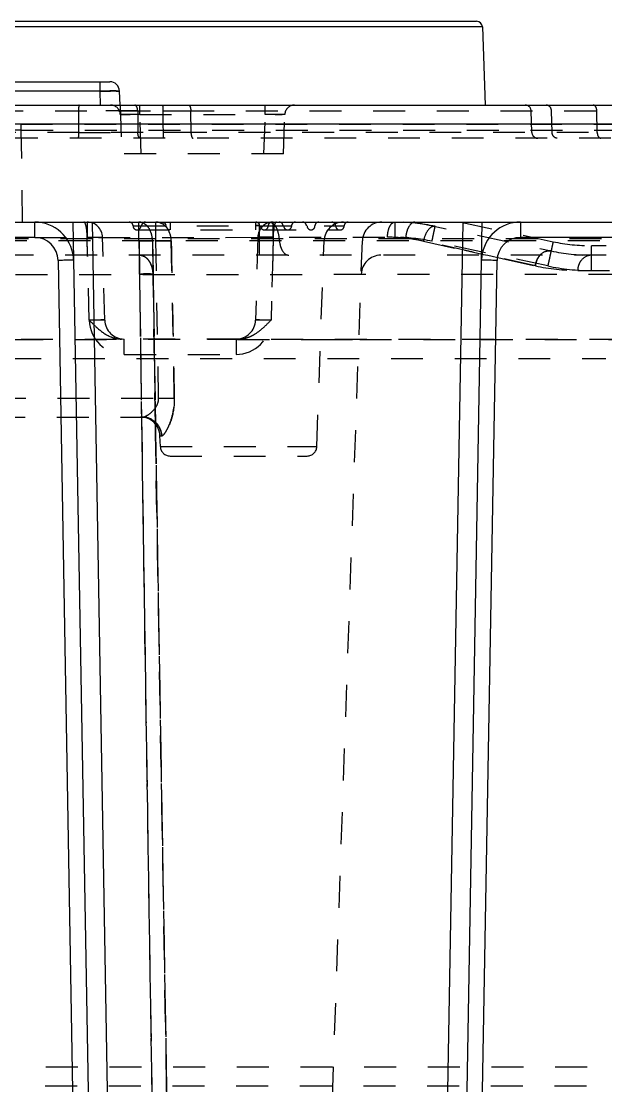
# Model space of a CAD drawing. Header units: millimetres. Extents: x -1265 to 1982, y -12197 to 1934.
# Drawn here: x -88.5 to -58.5, y -335.4 to -280.8 of the extents above; entities that cross this region are included whole.
import ezdxf

# ---------------------------------------------------------------- set-up
doc = ezdxf.new("R2010")
doc.units = ezdxf.units.MM
doc.header["$LTSCALE"] = 16.335
doc.linetypes.add('HIDDEN', pattern=[0.2, 0.1, -0.1])
doc.layers.get('0').update_dxf_attribs({"linetype": 'CONTINUOUS'})
doc.layers.add('DEFAULT_2', color=8, linetype='HIDDEN')

msp = doc.modelspace()

# ---------------------------------------------------------------- linework, layer by layer
at = {"color": 7, "linetype": 'Continuous'}
for p, q in [((-64.813, -281.092), (-95.833, -281.092)), ((-95.533, -280.802), (-65.113, -280.802)), ((-64.813, -281.092), (-64.673, -285.102)), ((-90.898, -283.902), (-83.935, -283.902)), ((-84.435, -284.385), (-84.435, -283.902)), ((-84.435, -284.385), (-90.398, -284.385)), ((-84.41, -285.102), (-84.435, -284.385)), ((-83.41, -285.102), (-83.435, -284.385)), ((-118.192, -285.102), (284.164, -285.102)), ((255.38, -286.076), (-112.194, -286.076)), ((-119.823, -291.102), (302.177, -291.102)), ((-87.788, -291.888), (-87.788, -291.102)), ((-85.823, -291.102), (-84.478, -368.137)), ((-83.478, -368.137), (-84.823, -291.102)), ((-65.823, -291.102), (-67.167, -368.137)), ((-66.167, -368.137), (-64.823, -291.102)), ((-62.857, -291.102), (-62.857, -291.888)), ((-87.788, -291.888), (-112.31, -291.888)), ((2.313, -291.888), (-62.858, -291.888)), ((-86.588, -293.067), (-85.252, -369.611)), ((-65.368, -368.137), (-64.057, -293.067))]:
    msp.add_line(p, q, dxfattribs=at)
for centre, radius, start, end in [((-65.113, -281.102), 0.3, 2, 90), ((-83.935, -284.402), 0.5, 2, 90), ((-83.554, -333.805), 49.429, 90.4411, 91.0203), ((-87.788, -293.102), 2, 6.0664, 89.9949), ((-62.857, -293.102), 2, 90.0051, 173.9336), ((-87.788, -293.088), 1.2, 0.9967, 89.9967), ((-62.857, -293.088), 1.2, 90.0032, 179.0032)]:
    msp.add_arc(centre, radius, start, end, dxfattribs=at)
for points, knots in [([(-83.435, -284.385), (-83.435, -284.382), (-83.453, -284.384), (-83.473, -284.379), (-83.518, -284.38), (-83.574, -284.378), (-83.646, -284.378), (-83.768, -284.377), (-83.866, -284.378), (-83.935, -284.378)], [0, 0, 0, 0, 0.017991, 0.069446, 0.153424, 0.268728, 0.413843, 0.586082, 1, 1, 1, 1]), ([(-85.789, -293.067), (-85.789, -293.066), (-85.796, -293.066), (-85.805, -293.064), (-85.825, -293.064), (-85.864, -293.062), (-85.931, -293.062), (-86.031, -293.061), (-86.155, -293.062), (-86.343, -293.064), (-86.49, -293.066), (-86.588, -293.067)], [0, 0, 0, 0, 0.004999, 0.019229, 0.042669, 0.075191, 0.166913, 0.293241, 0.451112, 0.629887, 1, 1, 1, 1]), ([(-64.057, -293.067), (-64.156, -293.066), (-64.302, -293.064), (-64.491, -293.062), (-64.614, -293.061), (-64.714, -293.062), (-64.782, -293.062), (-64.82, -293.064), (-64.841, -293.064), (-64.849, -293.066), (-64.857, -293.066), (-64.857, -293.067)], [0, 0, 0, 0, 0.370113, 0.548888, 0.706759, 0.833087, 0.924809, 0.957331, 0.980771, 0.995001, 1, 1, 1, 1])]:
    msp.add_open_spline(points, degree=3, knots=knots, dxfattribs=at)
at = {"layer": 'DEFAULT_2', "color": 8, "linetype": 'HIDDEN'}
for p, q in [((-106.348, -285.392), (38.635, -285.392)), ((-85.539, -285.392), (-85.536, -286.513)), ((-83.41, -285.102), (-83.323, -287.602)), ((-82.503, -285.392), (-82.495, -286.513)), ((-82.394, -285.585), (-82.394, -285.102)), ((-81.187, -286.102), (-81.191, -285.392)), ((-81.191, -285.392), (-80.709, -285.392)), ((-80.709, -285.392), (-80.237, -285.392)), ((-80.237, -285.392), (-79.889, -285.392)), ((-79.889, -285.392), (-79.777, -285.392)), ((-79.765, -286.513), (-79.78, -285.392)), ((-75.952, -285.585), (-75.952, -285.102)), ((-62.27, -286.513), (-62.309, -285.392)), ((-61.23, -286.513), (-61.265, -285.392)), ((-58.915, -286.513), (-58.94, -285.392)), ((-88.477, -286.392), (-88.477, -286.102)), ((-82.323, -287.602), (-82.394, -285.585)), ((-82.394, -285.585), (-75.952, -285.585)), ((-81.184, -286.513), (-81.187, -286.102)), ((-76.022, -287.602), (-75.952, -285.585)), ((-75.023, -287.602), (-74.952, -285.585)), ((17.677, -286.104), (-106.323, -286.104)), ((38.652, -286.513), (-93.273, -286.513)), ((-88.409, -291.102), (-88.477, -286.392)), ((-88.477, -286.392), (-0.169, -286.392)), ((-80.701, -286.513), (-81.184, -286.513)), ((-80.228, -286.513), (-80.701, -286.513)), ((-79.768, -286.513), (-80.228, -286.513)), ((154.136, -286.802), (-93.271, -286.802)), ((-75.023, -287.602), (-83.323, -287.602)), ((-85.102, -291.102), (-85.102, -291.888)), ((-82.741, -291.302), (-71.905, -291.302)), ((-82.54, -291.502), (-72.106, -291.502)), ((-82.436, -292.067), (-82.436, -291.102)), ((-81.566, -292.067), (-81.566, -291.102)), ((-81.241, -291.102), (-81.105, -291.156)), ((-81.105, -291.156), (-81.042, -291.285)), ((-81.039, -291.316), (-80.978, -291.447)), ((-80.978, -291.447), (-80.849, -291.502)), ((-80.823, -291.502), (-80.823, -291.102)), ((-76.438, -291.502), (-76.441, -291.102)), ((-76.252, -292.802), (-76.252, -291.102)), ((-75.544, -291.888), (-75.544, -291.102)), ((-69.311, -291.102), (-69.311, -291.888)), ((-68.26, -291.102), (-61.288, -292.584)), ((-65.916, -291.102), (-61.184, -292.108)), ((-109.34, -291.952), (16.728, -291.952)), ((58.823, -292.067), (-109.34, -292.067)), ((-87.788, -291.888), (-68.747, -291.881)), ((-84.991, -296.135), (-85.102, -291.888)), ((-85.071, -292.802), (-85.095, -291.881)), ((-84.191, -296.128), (-84.302, -291.881)), ((-81.427, -300.137), (-81.566, -292.067)), ((-80.623, -300.137), (-80.779, -292.067)), ((-76.343, -291.881), (-76.454, -296.128)), ((-75.544, -291.888), (-75.655, -296.135)), ((-75.551, -291.881), (-75.574, -292.802)), ((-73.306, -302.62), (-72.937, -292.067)), ((-73.306, -358.92), (-70.971, -292.067)), ((-62.091, -293.345), (-68.747, -291.881)), ((-67.832, -292.082), (-65.713, -292.548)), ((-61.454, -293.352), (-67.398, -292.089)), ((-65.713, -292.548), (-64.827, -292.743)), ((-59.209, -293.588), (-59.209, -292.315)), ((124.498, -292.315), (-59.209, -292.315)), ((124.498, -292.802), (-109.37, -292.802)), ((-84.987, -296.128), (-85.071, -292.802)), ((-82.412, -293.767), (-82.412, -292.802)), ((-75.574, -292.802), (-75.659, -296.128)), ((-64.827, -292.743), (-64.764, -292.757)), ((-64.764, -292.757), (-64.536, -292.807)), ((-64.536, -292.807), (-63.791, -292.971)), ((-63.791, -292.971), (-62.091, -293.345)), ((-59.921, -293.581), (0.942, -293.588)), ((-108.37, -293.785), (121.223, -293.767)), ((-82.411, -293.767), (-82.307, -301.101)), ((-81.592, -301.5), (-81.714, -293.767)), ((-80.323, -297.128), (-102.975, -297.119)), ((-95.522, -297.128), (-85.741, -297.128)), ((-85.741, -297.128), (-83.326, -297.128)), ((-77.319, -297.102), (-83.326, -297.102)), ((-83.192, -297.888), (-83.192, -297.102)), ((-57.679, -297.128), (-80.323, -297.128)), ((-77.454, -297.102), (-77.454, -297.888)), ((-64.875, -297.128), (-57.679, -297.128)), ((-102.164, -298.102), (-58.482, -298.102)), ((-83.192, -297.888), (-77.454, -297.888)), ((-109.481, -300.137), (-81.427, -300.137)), ((-109.515, -301.102), (-82.251, -301.102)), ((-82.307, -301.101), (-82.293, -302.081)), ((-81.583, -302.071), (-81.592, -301.5)), ((-81.574, -302.623), (-81.583, -302.071)), ((-81.34, -302.62), (-81.359, -302.067)), ((-81.359, -302.067), (-81.273, -302.067)), ((-81.567, -303.114), (-81.574, -302.623)), ((-81.34, -302.62), (-73.306, -302.62)), ((-81.019, -335.402), (-81.567, -303.114)), ((-80.839, -303.102), (-73.807, -303.102)), ((-110.08, -334.437), (126.711, -334.437)), ((-110.113, -335.402), (125.711, -335.402)), ((-81.781, -335.402), (-81.427, -356.437)), ((-80.623, -356.437), (-81.019, -335.402)), ((-80.623, -356.437), (-81.019, -335.402))]:
    msp.add_line(p, q, dxfattribs=at)
for centre, radius, start, end in [((-83.893, -285.602), 0.5, 2, 90), ((-74.453, -285.602), 0.5, 90, 178), ((-62.609, -285.402), 0.3, 2, 90), ((-83.229, -330.224), 44.647, 89.2805, 89.5697), ((-83.346, -340.208), 54.632, 89.0016, 89.2896), ((-75.033, -338.209), 52.633, 90.456, 91.0005), ((-61.97, -286.502), 0.3, 182, 270), ((-85.102, -291.902), 0.8, 1.5, 90), ((-82.941, -291.302), 0.2, 0, 90), ((-82.54, -291.302), 0.2, 180, 360), ((-82.105, -291.302), 0.2, 90, 180), ((-76.441, -291.302), 0.2, 0, 90), ((-75.544, -291.902), 0.8, 90, 178.5), ((-76.006, -291.302), 0.2, 180, 360), ((-75.605, -291.302), 0.2, 90, 180), ((-75.241, -291.302), 0.2, 0, 90), ((-74.806, -291.302), 0.2, 180, 360), ((-74.405, -291.302), 0.2, 90, 180), ((-74.041, -291.302), 0.2, 0, 90), ((-73.606, -291.302), 0.2, 180, 360), ((-73.205, -291.302), 0.2, 90, 180), ((-71.938, -292.102), 1, 90, 178), ((-72.541, -291.302), 0.2, 0, 90), ((-72.14, -291.302), 0.2, 180, 274.7995), ((-72.106, -291.302), 0.2, 265.2005, 360), ((-71.705, -291.302), 0.2, 90, 180), ((-69.972, -292.102), 1, 90, 178), ((-69.311, -301.102), 10, 78.0031, 90), ((18756.447, -29.252), 18840.716, 180.7992626, 180.9950392), ((18706.654, -30.033), 18790.916, 180.7989992, 180.9311476), ((17249.419, -24.88), 17333.219, 180.8832338, 181.0264993), ((15443.979, -54.58), 15527.537, 180.87635, 181.1139072), ((-69.681, -300.476), 8.595, 81.7689, 89.9985), ((-69.313, -301.113), 9.225, 78.0195, 89.9836), ((-69.684, -300.498), 8.617, 77.5882, 81.7726), ((-59.206, -282.789), 9.526, 258.0195, 269.9836), ((-59.209, -282.802), 10, 258.0031, 270), ((-87.788, -293.102), 2, 0.9949, 6.0664), ((-70.031, -293.802), 1, 90, 178), ((-62.857, -293.102), 2, 173.9336, 179), ((-59.924, -283.525), 10.056, 257.5582, 270.0217), ((-59.206, -282.773), 10.816, 258.0042, 269.9835), ((18608.161, -31.638), 18692.41, 180.8035019, 180.9956204), ((15332.273, -56.612), 15415.812, 180.8814656, 181.1144253), ((-83.191, -296.088), 1.8, 181.4996, 269.9944), ((-81.719, -293.322), 4.297, 227.0835, 228.8563), ((-83.192, -296.102), 1, 181.5, 270), ((-77.454, -296.102), 1, 270, 358.5), ((-77.454, -296.088), 1.8, 270.0063, 358.5001), ((-71.652, 556.343), 853.472, 269.901927, 270.036494), ((-82.358, -302.102), 1, 2, 90), ((-80.84, -302.602), 0.5, 182, 270), ((-73.806, -302.602), 0.5, 270, 358)]:
    msp.add_arc(centre, radius, start, end, dxfattribs=at)
for points, knots in [([(-84.435, -284.385), (-84.307, -284.383), (-84.122, -284.38), (-83.887, -284.378), (-83.737, -284.377), (-83.615, -284.378), (-83.531, -284.379), (-83.482, -284.38), (-83.457, -284.381), (-83.445, -284.383), (-83.435, -284.383), (-83.435, -284.385)], [0, 0, 0, 0, 0.38195, 0.555331, 0.706759, 0.831014, 0.923207, 0.956219, 0.980162, 0.994794, 1, 1, 1, 1]), ([(-85.507, -285.102), (-85.516, -285.102), (-85.522, -285.143), (-85.532, -285.193), (-85.538, -285.287), (-85.539, -285.355), (-85.539, -285.392)], [0, 0, 0, 0, 0.085002, 0.299736, 0.620525, 1, 1, 1, 1]), ([(-82.503, -285.392), (-82.74, -285.392), (-83.752, -285.391), (-84.764, -285.391), (-85.539, -285.392)], [0, 0, 0, 0, 0.23425, 1, 1, 1, 1]), ([(-82.503, -285.392), (-82.504, -285.354), (-82.513, -285.283), (-82.544, -285.176), (-82.608, -285.102), (-82.653, -285.102)], [0, 0, 0, 0, 0.324383, 0.612186, 1, 1, 1, 1]), ([(-81.191, -285.392), (-81.191, -285.355), (-81.193, -285.288), (-81.197, -285.193), (-81.207, -285.144), (-81.212, -285.102), (-81.22, -285.102)], [0, 0, 0, 0, 0.38035, 0.701713, 0.916737, 1, 1, 1, 1]), ([(-79.891, -285.102), (-79.852, -285.102), (-79.785, -285.225), (-79.778, -285.322), (-79.777, -285.392)], [0, 0, 0, 0, 0.356062, 1, 1, 1, 1]), ([(-61.265, -285.392), (-61.267, -285.318), (-61.318, -285.172), (-61.462, -285.102), (-61.53, -285.102)], [0, 0, 0, 0, 0.52129, 1, 1, 1, 1]), ([(-58.94, -285.392), (-58.941, -285.321), (-58.963, -285.195), (-59.076, -285.102), (-59.128, -285.102)], [0, 0, 0, 0, 0.578179, 1, 1, 1, 1]), ([(-82.394, -285.585), (-82.521, -285.583), (-82.707, -285.58), (-82.942, -285.578), (-83.092, -285.577), (-83.214, -285.578), (-83.297, -285.579), (-83.346, -285.58), (-83.372, -285.581), (-83.383, -285.583), (-83.393, -285.583), (-83.393, -285.585)], [0, 0, 0, 0, 0.382609, 0.555677, 0.707172, 0.830714, 0.922642, 0.955821, 0.979988, 0.994788, 1, 1, 1, 1]), ([(-83.393, -285.585), (-83.393, -285.582), (-83.375, -285.584), (-83.356, -285.579), (-83.31, -285.58), (-83.254, -285.578), (-83.182, -285.578), (-83.061, -285.577), (-82.963, -285.578), (-82.894, -285.578)], [0, 0, 0, 0, 0.018099, 0.070143, 0.154664, 0.269933, 0.414191, 0.585671, 1, 1, 1, 1]), ([(-74.952, -285.585), (-74.952, -285.583), (-74.963, -285.583), (-74.974, -285.581), (-75, -285.58), (-75.048, -285.579), (-75.132, -285.578), (-75.254, -285.577), (-75.403, -285.578), (-75.639, -285.58), (-75.824, -285.583), (-75.952, -285.585)], [0, 0, 0, 0, 0.005212, 0.020013, 0.044179, 0.077359, 0.169286, 0.292828, 0.444322, 0.617388, 1, 1, 1, 1]), ([(-75.452, -285.578), (-75.415, -285.578), (-75.294, -285.577), (-75.172, -285.577), (-75.087, -285.578)], [0, 0, 0, 0, 0.29833, 1, 1, 1, 1]), ([(-88.477, -286.392), (-88.542, -286.391), (-88.777, -286.391), (-89.013, -286.391), (-89.184, -286.392)], [0, 0, 0, 0, 0.275638, 1, 1, 1, 1]), ([(-85.536, -286.513), (-85.536, -286.549), (-85.538, -286.616), (-85.543, -286.711), (-85.554, -286.761), (-85.56, -286.802), (-85.569, -286.802)], [0, 0, 0, 0, 0.36794, 0.699912, 0.916587, 1, 1, 1, 1]), ([(-85.536, -286.513), (-85.273, -286.513), (-84.259, -286.513), (-83.246, -286.513), (-82.495, -286.513)], [0, 0, 0, 0, 0.259327, 1, 1, 1, 1]), ([(-82.345, -286.802), (-82.39, -286.802), (-82.455, -286.727), (-82.485, -286.62), (-82.494, -286.549), (-82.495, -286.513)], [0, 0, 0, 0, 0.387737, 0.685099, 1, 1, 1, 1]), ([(-81.155, -286.802), (-81.163, -286.802), (-81.168, -286.76), (-81.178, -286.711), (-81.182, -286.616), (-81.184, -286.549), (-81.184, -286.513)], [0, 0, 0, 0, 0.081294, 0.297946, 0.630832, 1, 1, 1, 1]), ([(-79.768, -286.513), (-79.767, -286.549), (-79.76, -286.62), (-79.739, -286.719), (-79.693, -286.802), (-79.655, -286.802)], [0, 0, 0, 0, 0.33463, 0.644411, 1, 1, 1, 1]), ([(-60.965, -286.802), (-61.032, -286.802), (-61.177, -286.733), (-61.228, -286.586), (-61.23, -286.513)], [0, 0, 0, 0, 0.47871, 1, 1, 1, 1]), ([(-58.915, -286.513), (-58.914, -286.584), (-58.892, -286.709), (-58.779, -286.802), (-58.727, -286.802)], [0, 0, 0, 0, 0.578179, 1, 1, 1, 1]), ([(-85.202, -291.157), (-85.206, -291.149), (-85.22, -291.126), (-85.243, -291.102), (-85.261, -291.102)], [0, 0, 0, 0, 0.342722, 1, 1, 1, 1]), ([(-85.126, -291.438), (-85.129, -291.416), (-85.141, -291.341), (-85.158, -291.267), (-85.176, -291.217)], [0, 0, 0, 0, 0.290283, 1, 1, 1, 1]), ([(-85.095, -291.881), (-85.095, -291.769), (-85.103, -291.62), (-85.121, -291.473), (-85.126, -291.438)], [0, 0, 0, 0, 0.759725, 1, 1, 1, 1]), ([(-81.741, -292.067), (-81.738, -291.942), (-81.782, -291.7), (-81.927, -291.383), (-82.154, -291.163), (-82.347, -291.102), (-82.436, -291.102)], [0, 0, 0, 0, 0.289201, 0.557662, 0.793795, 1, 1, 1, 1]), ([(-80.779, -292.067), (-80.779, -291.942), (-80.826, -291.696), (-80.994, -291.377), (-81.253, -291.158), (-81.466, -291.102), (-81.566, -291.102)], [0, 0, 0, 0, 0.276245, 0.538175, 0.778751, 1, 1, 1, 1]), ([(-80.779, -292.067), (-80.782, -291.941), (-80.826, -291.696), (-80.995, -291.377), (-81.252, -291.157), (-81.465, -291.102), (-81.566, -291.102)], [0, 0, 0, 0, 0.27642, 0.538149, 0.777589, 1, 1, 1, 1]), ([(-76.341, -291.279), (-76.358, -291.277), (-76.396, -291.269), (-76.423, -291.301), (-76.441, -291.302)], [0, 0, 0, 0, 0.483086, 1, 1, 1, 1]), ([(-76.441, -291.285), (-76.415, -291.283), (-76.368, -291.28), (-76.312, -291.275), (-76.277, -291.282), (-76.251, -291.269), (-76.241, -291.292), (-76.241, -291.302)], [0, 0, 0, 0, 0.358796, 0.660667, 0.775546, 0.859847, 1, 1, 1, 1]), ([(-76.242, -291.285), (-76.242, -291.282), (-76.255, -291.28), (-76.271, -291.277), (-76.304, -291.278), (-76.327, -291.28), (-76.341, -291.279)], [0, 0, 0, 0, 0.079185, 0.28088, 0.592595, 1, 1, 1, 1]), ([(-75.693, -291.108), (-75.677, -291.111), (-75.609, -291.132), (-75.551, -291.176), (-75.512, -291.216)], [0, 0, 0, 0, 0.224234, 1, 1, 1, 1]), ([(-75.525, -291.475), (-75.529, -291.508), (-75.544, -291.643), (-75.551, -291.779), (-75.551, -291.881)], [0, 0, 0, 0, 0.243966, 1, 1, 1, 1]), ([(-75.385, -291.102), (-75.4, -291.102), (-75.437, -291.135), (-75.491, -291.258), (-75.513, -291.381), (-75.525, -291.475)], [0, 0, 0, 0, 0.111795, 0.310793, 1, 1, 1, 1]), ([(-75.512, -291.216), (-75.495, -291.233), (-75.423, -291.317), (-75.373, -291.419), (-75.343, -291.5)], [0, 0, 0, 0, 0.221529, 1, 1, 1, 1]), ([(-75.343, -291.5), (-75.33, -291.535), (-75.283, -291.682), (-75.256, -291.836), (-75.247, -291.952)], [0, 0, 0, 0, 0.2441, 1, 1, 1, 1]), ([(-69.681, -291.881), (-69.679, -291.754), (-69.65, -291.519), (-69.562, -291.29), (-69.492, -291.207)], [0, 0, 0, 0, 0.540711, 1, 1, 1, 1]), ([(-69.492, -291.207), (-69.478, -291.191), (-69.43, -291.14), (-69.36, -291.102), (-69.311, -291.102)], [0, 0, 0, 0, 0.297935, 1, 1, 1, 1]), ([(-68.281, -291.102), (-68.407, -291.102), (-68.589, -291.299), (-68.7, -291.587), (-68.738, -291.78), (-68.747, -291.881)], [0, 0, 0, 0, 0.394255, 0.681846, 1, 1, 1, 1]), ([(-67.232, -291.321), (-67.291, -291.308), (-67.491, -291.359), (-67.716, -291.65), (-67.808, -291.926), (-67.833, -292.082)], [0, 0, 0, 0, 0.172537, 0.545503, 1, 1, 1, 1]), ([(-67.398, -292.089), (-67.377, -291.991), (-67.347, -291.848), (-67.308, -291.667), (-67.283, -291.552), (-67.263, -291.458), (-67.249, -291.393), (-67.24, -291.357), (-67.237, -291.336), (-67.233, -291.329), (-67.233, -291.32), (-67.232, -291.321)], [0, 0, 0, 0, 0.383194, 0.556473, 0.707783, 0.831877, 0.923832, 0.956745, 0.980588, 0.995094, 1, 1, 1, 1]), ([(-85.102, -291.888), (-85, -291.886), (-84.852, -291.882), (-84.664, -291.879), (-84.544, -291.877), (-84.446, -291.877), (-84.379, -291.877), (-84.34, -291.878), (-84.32, -291.878), (-84.31, -291.88), (-84.302, -291.88), (-84.302, -291.881)], [0, 0, 0, 0, 0.381999, 0.555399, 0.706838, 0.831094, 0.923278, 0.95628, 0.980207, 0.994819, 1, 1, 1, 1]), ([(-85.095, -291.881), (-85.023, -291.88), (-84.793, -291.877), (-84.563, -291.874), (-84.404, -291.876)], [0, 0, 0, 0, 0.309775, 1, 1, 1, 1]), ([(-84.404, -291.876), (-84.389, -291.876), (-84.365, -291.877), (-84.331, -291.877), (-84.316, -291.88), (-84.302, -291.879), (-84.302, -291.881)], [0, 0, 0, 0, 0.430567, 0.742761, 0.933282, 1, 1, 1, 1]), ([(-81.741, -292.067), (-81.79, -292.066), (-82.022, -292.064), (-82.254, -292.065), (-82.436, -292.067)], [0, 0, 0, 0, 0.212174, 1, 1, 1, 1]), ([(-82.436, -292.067), (-82.372, -292.066), (-82.141, -292.064), (-81.909, -292.064), (-81.741, -292.067)], [0, 0, 0, 0, 0.274648, 1, 1, 1, 1]), ([(-80.779, -292.067), (-80.832, -292.066), (-81.094, -292.062), (-81.357, -292.064), (-81.566, -292.067)], [0, 0, 0, 0, 0.201394, 1, 1, 1, 1]), ([(-81.566, -292.067), (-81.491, -292.066), (-81.229, -292.063), (-80.966, -292.062), (-80.779, -292.067)], [0, 0, 0, 0, 0.285332, 1, 1, 1, 1]), ([(-76.242, -291.876), (-76.256, -291.876), (-76.281, -291.877), (-76.315, -291.877), (-76.33, -291.88), (-76.343, -291.879), (-76.343, -291.881)], [0, 0, 0, 0, 0.430592, 0.742782, 0.933288, 1, 1, 1, 1]), ([(-76.343, -291.881), (-76.343, -291.88), (-76.335, -291.88), (-76.326, -291.878), (-76.306, -291.878), (-76.267, -291.877), (-76.199, -291.877), (-76.101, -291.877), (-75.981, -291.879), (-75.793, -291.882), (-75.645, -291.886), (-75.544, -291.888)], [0, 0, 0, 0, 0.005168, 0.019761, 0.04371, 0.07682, 0.169471, 0.293946, 0.445418, 0.618144, 1, 1, 1, 1]), ([(-75.551, -291.881), (-75.622, -291.88), (-75.853, -291.877), (-76.083, -291.874), (-76.242, -291.876)], [0, 0, 0, 0, 0.309825, 1, 1, 1, 1]), ([(-75.247, -291.952), (-75.239, -292.062), (-75.201, -292.273), (-75.092, -292.593), (-74.888, -292.802), (-74.753, -292.802)], [0, 0, 0, 0, 0.317127, 0.610026, 1, 1, 1, 1]), ([(-61.184, -292.108), (-61.197, -292.169), (-61.216, -292.257), (-61.24, -292.37), (-61.255, -292.441), (-61.269, -292.498), (-61.276, -292.545), (-61.287, -292.564), (-61.285, -292.584), (-61.288, -292.584)], [0, 0, 0, 0, 0.383956, 0.55731, 0.708454, 0.832286, 0.924026, 0.980634, 1, 1, 1, 1]), ([(-62.09, -293.345), (-62.079, -293.237), (-62.014, -293.021), (-61.798, -292.674), (-61.467, -292.546), (-61.287, -292.584)], [0, 0, 0, 0, 0.269315, 0.546063, 1, 1, 1, 1]), ([(-61.287, -292.584), (-61.332, -292.574), (-61.539, -292.566), (-61.743, -292.675), (-61.85, -292.793)], [0, 0, 0, 0, 0.222689, 1, 1, 1, 1]), ([(-61.288, -292.584), (-61.289, -292.584), (-61.288, -292.592), (-61.293, -292.599), (-61.296, -292.619), (-61.305, -292.655), (-61.318, -292.72), (-61.339, -292.816), (-61.365, -292.934), (-61.404, -293.116), (-61.434, -293.257), (-61.454, -293.352)], [0, 0, 0, 0, 0.004736, 0.01882, 0.042116, 0.074486, 0.165882, 0.291882, 0.449496, 0.628267, 1, 1, 1, 1]), ([(-81.714, -293.767), (-81.712, -293.642), (-81.756, -293.4), (-81.901, -293.083), (-82.129, -292.862), (-82.322, -292.802), (-82.412, -292.802)], [0, 0, 0, 0, 0.288859, 0.557141, 0.793389, 1, 1, 1, 1]), ([(-82.412, -292.802), (-82.322, -292.802), (-82.129, -292.862), (-81.901, -293.083), (-81.756, -293.4), (-81.712, -293.642), (-81.714, -293.767)], [0, 0, 0, 0, 0.20661, 0.442857, 0.711141, 1, 1, 1, 1]), ([(-61.85, -292.793), (-61.884, -292.831), (-62.004, -292.996), (-62.075, -293.195), (-62.09, -293.345)], [0, 0, 0, 0, 0.253794, 1, 1, 1, 1]), ([(-59.209, -292.802), (-59.394, -292.802), (-59.691, -292.948), (-59.878, -293.288), (-59.918, -293.485), (-59.921, -293.581)], [0, 0, 0, 0, 0.484512, 0.748143, 1, 1, 1, 1]), ([(-81.714, -293.767), (-81.764, -293.766), (-81.996, -293.763), (-82.229, -293.765), (-82.412, -293.767)], [0, 0, 0, 0, 0.211909, 1, 1, 1, 1]), ([(-82.412, -293.767), (-82.348, -293.766), (-82.116, -293.764), (-81.883, -293.764), (-81.714, -293.767)], [0, 0, 0, 0, 0.274793, 1, 1, 1, 1]), ([(-84.191, -296.128), (-84.191, -296.127), (-84.199, -296.128), (-84.208, -296.126), (-84.228, -296.125), (-84.267, -296.124), (-84.334, -296.124), (-84.434, -296.125), (-84.557, -296.126), (-84.746, -296.129), (-84.892, -296.133), (-84.991, -296.135)], [0, 0, 0, 0, 0.004999, 0.019228, 0.042667, 0.075188, 0.166907, 0.293231, 0.4511, 0.629875, 1, 1, 1, 1]), ([(-84.191, -296.128), (-84.191, -296.13), (-84.199, -296.13), (-84.215, -296.133), (-84.26, -296.134), (-84.327, -296.136), (-84.423, -296.136), (-84.54, -296.136), (-84.731, -296.133), (-84.882, -296.131), (-84.987, -296.128)], [0, 0, 0, 0, 0.005126, 0.019152, 0.073691, 0.161928, 0.281761, 0.430524, 0.603393, 1, 1, 1, 1]), ([(-77.012, -297.066), (-76.916, -297.042), (-76.727, -296.981), (-76.377, -296.794), (-76.146, -296.604), (-76.001, -296.469)], [0, 0, 0, 0, 0.25004, 0.49985, 1, 1, 1, 1]), ([(-75.655, -296.135), (-75.753, -296.133), (-75.9, -296.129), (-76.088, -296.126), (-76.212, -296.125), (-76.312, -296.124), (-76.379, -296.124), (-76.418, -296.125), (-76.438, -296.126), (-76.447, -296.128), (-76.454, -296.127), (-76.454, -296.128)], [0, 0, 0, 0, 0.370125, 0.5489, 0.706769, 0.833093, 0.924812, 0.957333, 0.980772, 0.995001, 1, 1, 1, 1]), ([(-75.659, -296.128), (-75.764, -296.131), (-75.915, -296.133), (-76.106, -296.136), (-76.223, -296.136), (-76.318, -296.136), (-76.386, -296.134), (-76.431, -296.133), (-76.447, -296.13), (-76.454, -296.13), (-76.454, -296.128)], [0, 0, 0, 0, 0.396606, 0.569476, 0.718238, 0.838072, 0.926309, 0.980848, 0.994874, 1, 1, 1, 1]), ([(-84.546, -296.558), (-84.348, -296.731), (-84.054, -296.938), (-83.719, -297.047), (-83.634, -297.066)], [0, 0, 0, 0, 0.749375, 1, 1, 1, 1]), ([(-77.378, -297.119), (-77.017, -297.119), (-75.596, -297.12), (-74.174, -297.127), (-73.113, -297.128)], [0, 0, 0, 0, 0.253577, 1, 1, 1, 1]), ([(-71.108, -297.13), (-70.549, -297.129), (-68.471, -297.127), (-66.393, -297.128), (-64.875, -297.128)], [0, 0, 0, 0, 0.269237, 1, 1, 1, 1]), ([(-82.251, -301.102), (-82.217, -301.102), (-82.138, -301.082), (-81.962, -300.997), (-81.733, -300.815), (-81.499, -300.523), (-81.422, -300.264), (-81.427, -300.137)], [0, 0, 0, 0, 0.076086, 0.176926, 0.431868, 0.718355, 1, 1, 1, 1]), ([(-81.427, -300.137), (-81.354, -300.136), (-81.087, -300.133), (-80.819, -300.131), (-80.623, -300.137)], [0, 0, 0, 0, 0.269214, 1, 1, 1, 1]), ([(-81.427, -300.137), (-81.354, -300.136), (-81.086, -300.133), (-80.818, -300.131), (-80.622, -300.137)], [0, 0, 0, 0, 0.269262, 1, 1, 1, 1]), ([(-81.273, -302.067), (-81.24, -302.067), (-81.163, -302.006), (-81.068, -301.878), (-80.957, -301.682), (-80.806, -301.336), (-80.657, -300.818), (-80.618, -300.37), (-80.623, -300.137)], [0, 0, 0, 0, 0.046569, 0.126129, 0.23433, 0.364138, 0.666528, 1, 1, 1, 1]), ([(-80.623, -300.137), (-80.62, -300.261), (-80.638, -300.724), (-80.749, -301.183), (-80.878, -301.496)], [0, 0, 0, 0, 0.267309, 1, 1, 1, 1]), ([(-82.251, -301.102), (-82.006, -301.102), (-81.612, -301.265), (-81.339, -301.692), (-81.277, -301.944), (-81.273, -302.067)], [0, 0, 0, 0, 0.49213, 0.752754, 1, 1, 1, 1]), ([(-81.761, -301.239), (-81.8, -301.217), (-81.953, -301.141), (-82.125, -301.102), (-82.251, -301.102)], [0, 0, 0, 0, 0.261764, 1, 1, 1, 1]), ([(-81.273, -302.067), (-81.274, -302.028), (-81.291, -301.863), (-81.349, -301.702), (-81.412, -301.593)], [0, 0, 0, 0, 0.237981, 1, 1, 1, 1])]:
    msp.add_open_spline(points, degree=3, knots=knots, dxfattribs=at)
for points in [[(-85.176, -291.217), (-85.183, -291.196), (-85.191, -291.176), (-85.202, -291.157)], [(-75.742, -291.102), (-75.725, -291.102), (-75.709, -291.104), (-75.693, -291.108)], [(-80.779, -292.067), (-80.727, -294.757), (-80.675, -297.447), (-80.623, -300.137)], [(-84.987, -296.128), (-84.875, -296.244), (-84.763, -296.359), (-84.645, -296.469)], [(-76.001, -296.469), (-75.883, -296.36), (-75.77, -296.244), (-75.659, -296.128)], [(-83.634, -297.066), (-83.533, -297.09), (-83.429, -297.102), (-83.326, -297.102)], [(-77.378, -297.119), (-77.255, -297.119), (-77.131, -297.097), (-77.012, -297.066)], [(-81.412, -301.593), (-81.494, -301.449), (-81.618, -301.322), (-81.761, -301.239)], [(-82.293, -302.081), (-82.132, -313.188), (-81.962, -324.295), (-81.781, -335.402)]]:
    msp.add_open_spline(points, degree=3, dxfattribs=at)

doc.saveas('drawing.dxf')
